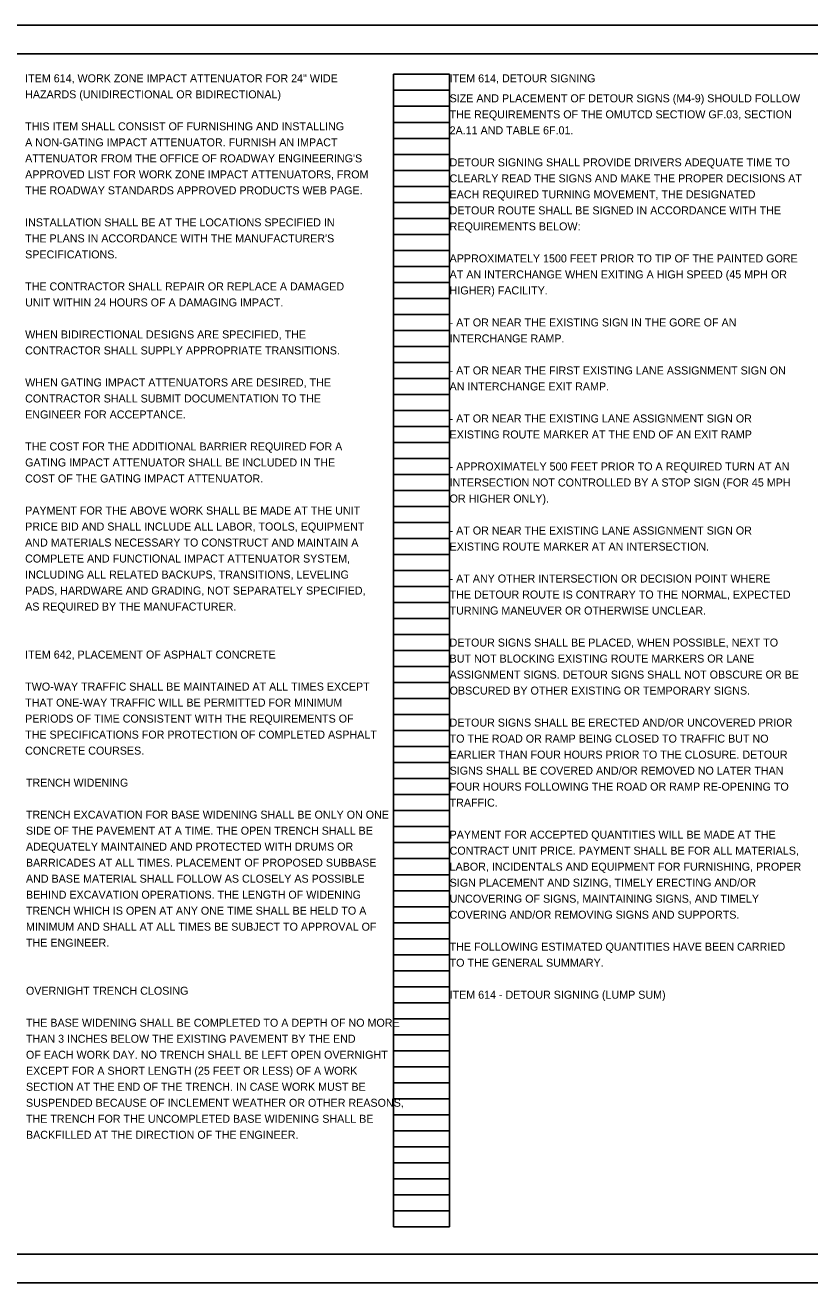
# Model space of a CAD drawing. Extents: x -68 to 43, y 0 to 22.
# Drawn here: x 9.82 to 23.54, y 0 to 22 of the extents above; entities that cross this region are included whole.
import ezdxf

# ---------------------------------------------------------------- set-up
doc = ezdxf.new("R2010")
doc.units = 0
for name, color, linetype in [('SH_Border', 7, 'Continuous'), ('SH_Cut_Line', 7, 'Continuous'), ('SH_Data', 7, 'Continuous'), ('SH_Text', 7, 'Continuous')]:
    doc.layers.add(name, color=color, linetype=linetype)

msp = doc.modelspace()

# ---------------------------------------------------------------- linework, layer by layer
at = {"layer": 'SH_Border'}
msp.add_lwpolyline([(1.5, 21.5), (33.5, 21.5), (33.5, 0.5), (1.5, 0.5)], close=True, dxfattribs=at)
at = {"layer": 'SH_Cut_Line'}
msp.add_lwpolyline([(0, 0), (34, 0), (34, 22), (0, 22)], close=True, dxfattribs=at)
at = {"layer": 'SH_Data'}
for p, q in [((16.26, 0.98), (16.26, 21.14)), ((16.26, 21.14), (17.24, 21.14)), ((17.24, 0.98), (17.24, 21.14)), ((16.26, 20.86), (17.24, 20.86)), ((16.26, 20.58), (17.24, 20.58)), ((16.26, 20.3), (17.24, 20.3)), ((16.26, 20.02), (17.24, 20.02)), ((16.26, 19.74), (17.24, 19.74)), ((16.26, 19.46), (17.24, 19.46)), ((16.26, 19.18), (17.24, 19.18)), ((16.26, 18.9), (17.24, 18.9)), ((16.26, 18.62), (17.24, 18.62)), ((16.26, 18.34), (17.24, 18.34)), ((16.26, 18.06), (17.24, 18.06)), ((16.26, 17.78), (17.24, 17.78)), ((16.26, 17.5), (17.24, 17.5)), ((16.26, 17.22), (17.24, 17.22)), ((16.26, 16.94), (17.24, 16.94)), ((16.26, 16.66), (17.24, 16.66)), ((16.26, 16.38), (17.24, 16.38)), ((16.26, 16.1), (17.24, 16.1)), ((16.26, 15.82), (17.24, 15.82)), ((16.26, 15.54), (17.24, 15.54)), ((16.26, 15.26), (17.24, 15.26)), ((16.26, 14.98), (17.24, 14.98)), ((16.26, 14.7), (17.24, 14.7)), ((16.26, 14.42), (17.24, 14.42)), ((16.26, 14.14), (17.24, 14.14)), ((16.26, 13.86), (17.24, 13.86)), ((16.26, 13.58), (17.24, 13.58)), ((16.26, 13.3), (17.24, 13.3)), ((16.26, 13.02), (17.24, 13.02)), ((16.26, 12.74), (17.24, 12.74)), ((16.26, 12.46), (17.24, 12.46)), ((16.26, 12.18), (17.24, 12.18)), ((16.26, 11.9), (17.24, 11.9)), ((16.26, 11.62), (17.24, 11.62)), ((16.26, 11.34), (17.24, 11.34)), ((16.26, 11.06), (17.24, 11.06)), ((16.26, 10.78), (17.24, 10.78)), ((16.26, 10.5), (17.24, 10.5)), ((16.26, 10.22), (17.24, 10.22)), ((16.26, 9.94), (17.24, 9.94)), ((16.26, 9.66), (17.24, 9.66)), ((16.26, 9.38), (17.24, 9.38)), ((16.26, 9.1), (17.24, 9.1)), ((16.26, 8.82), (17.24, 8.82)), ((16.26, 8.54), (17.24, 8.54)), ((16.26, 8.26), (17.24, 8.26)), ((16.26, 7.98), (17.24, 7.98)), ((16.26, 7.7), (17.24, 7.7)), ((16.26, 7.42), (17.24, 7.42)), ((16.26, 7.14), (17.24, 7.14)), ((16.26, 6.86), (17.24, 6.86)), ((16.26, 6.58), (17.24, 6.58)), ((16.26, 6.3), (17.24, 6.3)), ((16.26, 6.02), (17.24, 6.02)), ((16.26, 5.74), (17.24, 5.74)), ((16.26, 5.46), (17.24, 5.46)), ((16.26, 5.18), (17.24, 5.18)), ((16.26, 4.9), (17.24, 4.9)), ((16.26, 4.62), (17.24, 4.62)), ((16.26, 4.34), (17.24, 4.34)), ((16.26, 4.06), (17.24, 4.06)), ((16.26, 3.78), (17.24, 3.78)), ((16.26, 3.5), (17.24, 3.5)), ((16.26, 3.22), (17.24, 3.22)), ((16.26, 2.94), (17.24, 2.94)), ((16.26, 2.66), (17.24, 2.66)), ((16.26, 2.38), (17.24, 2.38)), ((16.26, 2.1), (17.24, 2.1)), ((16.26, 1.82), (17.24, 1.82)), ((16.26, 1.54), (17.24, 1.54)), ((16.26, 1.26), (17.24, 1.26)), ((16.26, 0.98), (17.24, 0.98))]:
    msp.add_line(p, q, dxfattribs=at)

# ---------------------------------------------------------------- texts
at = {"layer": 'SH_Text'}
for s, p in [('ITEM 614, WORK ZONE IMPACT ATTENUATOR FOR 24" WIDE', (9.82, 21)), ('ITEM 614, DETOUR SIGNING', (17.24, 21)), ('HAZARDS (UNIDIRECTIONAL OR BIDIRECTIONAL)', (9.82, 20.72)), ('SIZE AND PLACEMENT OF DETOUR SIGNS (M4-9) SHOULD FOLLOW ', (17.24, 20.65)), ('THE REQUIREMENTS OF THE OMUTCD SECTIOW GF.03, SECTION ', (17.24, 20.37)), ('THIS ITEM SHALL CONSIST OF FURNISHING AND INSTALLING', (9.82, 20.16)), ('A NON-GATING IMPACT ATTENUATOR. FURNISH AN IMPACT', (9.82, 19.88)), ('2A.11 AND TABLE 6F.01.', (17.24, 20.09)), ("ATTENUATOR FROM THE OFFICE OF ROADWAY ENGINEERING'S", (9.82, 19.6)), ('DETOUR SIGNING SHALL PROVIDE DRIVERS ADEQUATE TIME TO ', (17.24, 19.53)), ('APPROVED LIST FOR WORK ZONE IMPACT ATTENUATORS, FROM', (9.82, 19.32)), ('CLEARLY READ THE SIGNS AND MAKE THE PROPER DECISIONS AT ', (17.24, 19.25)), ('THE ROADWAY STANDARDS APPROVED PRODUCTS WEB PAGE.', (9.82, 19.04)), ('EACH REQUIRED TURNING MOVEMENT, THE DESIGNATED ', (17.24, 18.97)), ('DETOUR ROUTE SHALL BE SIGNED IN ACCORDANCE WITH THE ', (17.24, 18.69)), ('INSTALLATION SHALL BE AT THE LOCATIONS SPECIFIED IN', (9.82, 18.48)), ('REQUIREMENTS BELOW:', (17.24, 18.41)), ("THE PLANS IN ACCORDANCE WITH THE MANUFACTURER'S", (9.82, 18.2)), ('SPECIFICATIONS.', (9.82, 17.92)), ('APPROXIMATELY 1500 FEET PRIOR TO TIP OF THE PAINTED GORE ', (17.24, 17.85)), ('AT AN INTERCHANGE WHEN EXITING A HIGH SPEED (45 MPH OR ', (17.24, 17.57)), ('THE CONTRACTOR SHALL REPAIR OR REPLACE A DAMAGED', (9.82, 17.36)), ('HIGHER) FACILITY.', (17.24, 17.29)), ('UNIT WITHIN 24 HOURS OF A DAMAGING IMPACT.', (9.82, 17.08)), ('- AT OR NEAR THE EXISTING SIGN IN THE GORE OF AN ', (17.24, 16.73)), ('WHEN BIDIRECTIONAL DESIGNS ARE SPECIFIED, THE', (9.82, 16.52)), ('INTERCHANGE RAMP.', (17.24, 16.45)), ('CONTRACTOR SHALL SUPPLY APPROPRIATE TRANSITIONS.', (9.82, 16.24)), ('- AT OR NEAR THE FIRST EXISTING LANE ASSIGNMENT SIGN ON ', (17.24, 15.89)), ('WHEN GATING IMPACT ATTENUATORS ARE DESIRED, THE', (9.82, 15.68)), ('AN INTERCHANGE EXIT RAMP.', (17.24, 15.61)), ('CONTRACTOR SHALL SUBMIT DOCUMENTATION TO THE', (9.82, 15.4)), ('ENGINEER FOR ACCEPTANCE.', (9.82, 15.12)), ('- AT OR NEAR THE EXISTING LANE ASSIGNMENT SIGN OR ', (17.24, 15.05)), ('EXISTING ROUTE MARKER AT THE END OF AN EXIT RAMP', (17.24, 14.77)), ('THE COST FOR THE ADDITIONAL BARRIER REQUIRED FOR A', (9.82, 14.56)), ('GATING IMPACT ATTENUATOR SHALL BE INCLUDED IN THE', (9.82, 14.28)), ('- APPROXIMATELY 500 FEET PRIOR TO A REQUIRED TURN AT AN ', (17.24, 14.21)), ('COST OF THE GATING IMPACT ATTENUATOR.', (9.82, 14)), ('INTERSECTION NOT CONTROLLED BY A STOP SIGN (FOR 45 MPH ', (17.24, 13.93)), ('OR HIGHER ONLY).', (17.24, 13.65)), ('PAYMENT FOR THE ABOVE WORK SHALL BE MADE AT THE UNIT', (9.82, 13.44)), ('PRICE BID AND SHALL INCLUDE ALL LABOR, TOOLS, EQUIPMENT', (9.82, 13.16)), ('- AT OR NEAR THE EXISTING LANE ASSIGNMENT SIGN OR', (17.24, 13.09)), ('AND MATERIALS NECESSARY TO CONSTRUCT AND MAINTAIN A', (9.82, 12.88)), ('EXISTING ROUTE MARKER AT AN INTERSECTION.', (17.24, 12.81)), ('COMPLETE AND FUNCTIONAL IMPACT ATTENUATOR SYSTEM,', (9.82, 12.6)), ('INCLUDING ALL RELATED BACKUPS, TRANSITIONS, LEVELING', (9.82, 12.32)), ('- AT ANY OTHER INTERSECTION OR DECISION POINT WHERE', (17.24, 12.25)), ('PADS, HARDWARE AND GRADING, NOT SEPARATELY SPECIFIED,', (9.82, 12.04)), ('THE DETOUR ROUTE IS CONTRARY TO THE NORMAL, EXPECTED ', (17.24, 11.97)), ('AS REQUIRED BY THE MANUFACTURER.', (9.82, 11.76)), ('TURNING MANEUVER OR OTHERWISE UNCLEAR.', (17.24, 11.69)), ('DETOUR SIGNS SHALL BE PLACED, WHEN POSSIBLE, NEXT TO ', (17.24, 11.13)), ('ITEM 642, PLACEMENT OF ASPHALT CONCRETE', (9.82, 10.92)), ('BUT NOT BLOCKING EXISTING ROUTE MARKERS OR LANE ', (17.24, 10.85)), ('ASSIGNMENT SIGNS. DETOUR SIGNS SHALL NOT OBSCURE OR BE ', (17.24, 10.57)), ('TWO-WAY TRAFFIC SHALL BE MAINTAINED AT ALL TIMES EXCEPT ', (9.82, 10.36)), ('OBSCURED BY OTHER EXISTING OR TEMPORARY SIGNS.', (17.24, 10.29)), ('THAT ONE-WAY TRAFFIC WILL BE PERMITTED FOR MINIMUM ', (9.82, 10.08)), ('PERIODS OF TIME CONSISTENT WITH THE REQUIREMENTS OF ', (9.82, 9.8)), ('DETOUR SIGNS SHALL BE ERECTED AND/OR UNCOVERED PRIOR ', (17.24, 9.73)), ('THE SPECIFICATIONS FOR PROTECTION OF COMPLETED ASPHALT ', (9.82, 9.52)), ('TO THE ROAD OR RAMP BEING CLOSED TO TRAFFIC BUT NO ', (17.24, 9.45)), ('CONCRETE COURSES.', (9.82, 9.24)), ('EARLIER THAN FOUR HOURS PRIOR TO THE CLOSURE. DETOUR ', (17.24, 9.17)), ('SIGNS SHALL BE COVERED AND/OR REMOVED NO LATER THAN ', (17.24, 8.89)), ('TRENCH WIDENING', (9.834, 8.68)), ('FOUR HOURS FOLLOWING THE ROAD OR RAMP RE-OPENING TO ', (17.24, 8.61)), ('TRAFFIC.', (17.24, 8.33)), ('TRENCH EXCAVATION FOR BASE WIDENING SHALL BE ONLY ON ONE ', (9.834, 8.12)), ('SIDE OF THE PAVEMENT AT A TIME. THE OPEN TRENCH SHALL BE ', (9.834, 7.84)), ('ADEQUATELY MAINTAINED AND PROTECTED WITH DRUMS OR ', (9.834, 7.56)), ('PAYMENT FOR ACCEPTED QUANTITIES WILL BE MADE AT THE ', (17.24, 7.77)), ('CONTRACT UNIT PRICE. PAYMENT SHALL BE FOR ALL MATERIALS, ', (17.24, 7.49)), ('BARRICADES AT ALL TIMES. PLACEMENT OF PROPOSED SUBBASE ', (9.834, 7.28)), ('LABOR, INCIDENTALS AND EQUIPMENT FOR FURNISHING, PROPER ', (17.24, 7.21)), ('AND BASE MATERIAL SHALL FOLLOW AS CLOSELY AS POSSIBLE ', (9.834, 7)), ('SIGN PLACEMENT AND SIZING, TIMELY ERECTING AND/OR ', (17.24, 6.93)), ('BEHIND EXCAVATION OPERATIONS. THE LENGTH OF WIDENING ', (9.834, 6.72)), ('UNCOVERING OF SIGNS, MAINTAINING SIGNS, AND TIMELY ', (17.24, 6.65)), ('TRENCH WHICH IS OPEN AT ANY ONE TIME SHALL BE HELD TO A ', (9.834, 6.44)), ('COVERING AND/OR REMOVING SIGNS AND SUPPORTS.', (17.24, 6.37)), ('MINIMUM AND SHALL AT ALL TIMES BE SUBJECT TO APPROVAL OF ', (9.834, 6.16)), ('THE ENGINEER.', (9.834, 5.88)), ('THE FOLLOWING ESTIMATED QUANTITIES HAVE BEEN CARRIED', (17.24, 5.81)), ('TO THE GENERAL SUMMARY.', (17.24, 5.53)), ('OVERNIGHT TRENCH CLOSING', (9.834, 5.04)), ('ITEM 614 - DETOUR SIGNING (LUMP SUM)', (17.24, 4.97)), ('THE BASE WIDENING SHALL BE COMPLETED TO A DEPTH OF NO MORE ', (9.834, 4.48)), ('THAN 3 INCHES BELOW THE EXISTING PAVEMENT BY THE END ', (9.834, 4.2)), ('OF EACH WORK DAY. NO TRENCH SHALL BE LEFT OPEN OVERNIGHT ', (9.834, 3.92)), ('EXCEPT FOR A SHORT LENGTH (25 FEET OR LESS) OF A WORK ', (9.834, 3.64)), ('SECTION AT THE END OF THE TRENCH. IN CASE WORK MUST BE ', (9.834, 3.36)), ('SUSPENDED BECAUSE OF INCLEMENT WEATHER OR OTHER REASONS, ', (9.834, 3.08)), ('THE TRENCH FOR THE UNCOMPLETED BASE WIDENING SHALL BE ', (9.834, 2.8)), ('BACKFILLED AT THE DIRECTION OF THE ENGINEER.', (9.834, 2.52))]:
    msp.add_text(s, height=0.14, dxfattribs=at).set_placement(p)

doc.saveas('drawing.dxf')
